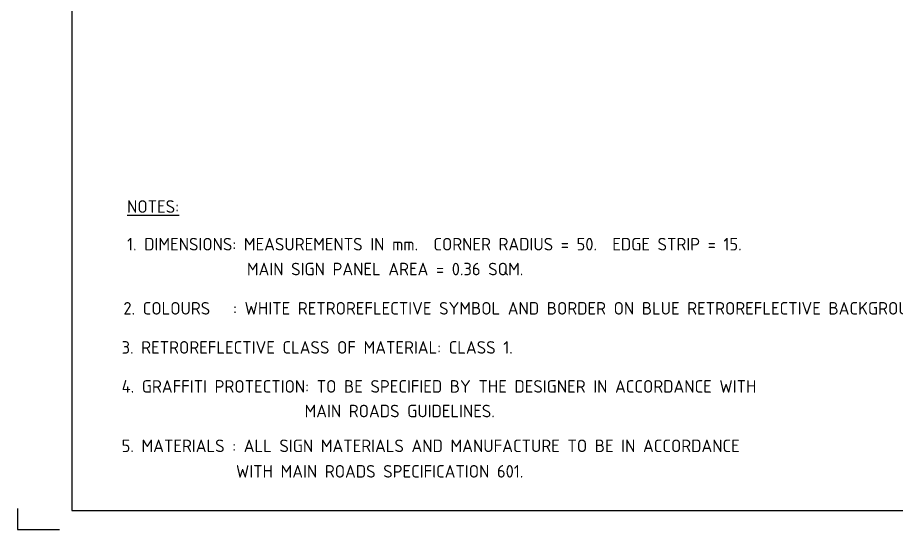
# Model space of a CAD drawing. Header units: millimetres. Extents: x 0 to 420, y 0 to 297.
# Drawn here: x 0 to 210, y 0 to 122.4 of the extents above; entities that cross this region are included whole.
import ezdxf
from ezdxf.enums import TextEntityAlignment as Align

# ---------------------------------------------------------------- set-up
doc = ezdxf.new("R2010")
doc.units = ezdxf.units.MM
for name, color, linetype in [('T25', 1, 'Continuous'), ('TBLK18', 4, 'Continuous'), ('TBLK25', 1, 'Continuous'), ('TBLK35', 3, 'Continuous'), ('TBLK50', 7, 'Continuous')]:
    doc.layers.add(name, color=color, linetype=linetype)
doc.styles.add('ISO', font='iso3098b')

# ---------------------------------------------------------------- blocks, each defined once
blk = doc.blocks.new('A3BBLK')
at = {"layer": 'TBLK25'}
for p, q in [((0, 5), (0, 0)), ((0, 0), (10, 0))]:
    blk.add_line(p, q, dxfattribs=at)
at = {"layer": 'TBLK50'}
for p, q in [((13, 292.5), (13, 4.5)), ((13, 4.5), (415.5, 4.5))]:
    blk.add_line(p, q, dxfattribs=at)
blk = doc.blocks.new('title block')
blk.add_blockref('A3BBLK', (0, 0))
at = {"layer": 'TBLK18', "style": 'ISO'}
blk.add_attdef('MR_DIRECTORATE', text='', height=1.5, dxfattribs=at).set_placement((381.5, 67.12), align=Align.CENTER)
for tag, p in [('STREET_NAME', (355.51, 61.1)), ('SUBURB_POSTCODE', (388.49, 61.1)), ('TELEPHONE_NO.', (368.31, 58.84)), ('FAX_NO.', (393.56, 58.84))]:
    blk.add_attdef(tag, p, '', height=1.5, dxfattribs=at)
at = {"layer": 'TBLK25', "style": 'ISO'}
for tag, height, p in [('MR_BRANCH', 2, (381.5, 64.2)), ('ROAD_SECTION', 1.75, (384.5, 29.16)), ('SLK', 1.75, (384.5, 26.11)), ('CHAINAGE', 1.75, (384.5, 19.21))]:
    blk.add_attdef(tag, text='', height=height, dxfattribs=at).set_placement(p, align=Align.CENTER)
for tag, p, height in [('FILE_NUMBER', (371.77, 53.24), 2.5), ('DESIGNED_/_DRAWN', (371.77, 48.49), 2), ('VERIFIED', (371.77, 43.49), 2), ('APPROVED', (371.77, 38.49), 2), ('LOCAL_AUTHORITY', (370.48, 16.73), 1.25)]:
    blk.add_attdef(tag, p, '', height=height, dxfattribs=at)
at = {"layer": 'TBLK35', "style": 'ISO', "width": 0.9}
for tag, p in [('ROAD_PROJECT&NUMBER', (384.5, 32.23)), ('DRAWING_DESCRIPTION', (384.5, 22.29))]:
    blk.add_attdef(tag, text='', height=2.5, dxfattribs=at).set_placement(p, align=Align.CENTER)
at = {"layer": 'TBLK50', "style": 'ISO'}
blk.add_attdef('DRG_NUMBER', (356.8, 6.02), '', height=5, dxfattribs=at)

msp = doc.modelspace()

# ---------------------------------------------------------------- block references
at = {"color": 1}
msp.add_blockref('title block', (0, 0), dxfattribs=at)

# ---------------------------------------------------------------- texts
at = {"layer": 'T25', "color": 3, "style": 'ISO'}
for s, p in [('%%UNOTES:', (26.16301, 75.687431)), ('1. DIMENSIONS: MEASUREMENTS IN mm.  CORNER RADIUS = 50.  EDGE STRIP = 15.', (26.16301, 66.687431)), ('MAIN SIGN PANEL AREA = 0.36 SQM.', (54.796311, 60.7427)), ('2. COLOURS   : WHITE RETROREFLECTIVE SYMBOL AND BORDER ON BLUE RETROREFLECTIVE BACKGROUND.', (25.279612, 51.355479)), ('3. RETROREFLECTIVE CLASS OF MATERIAL: CLASS 1.', (24.865348, 42.008789)), ('4. GRAFFITI PROTECTION: TO BE SPECIFIED BY THE DESIGNER IN ACCORDANCE WITH', (24.865348, 32.687796)), ('                        MAIN ROADS GUIDELINES.', (24.865348, 26.805185)), ('5. MATERIALS : ALL SIGN MATERIALS AND MANUFACTURE TO BE IN ACCORDANCE ', (24.865348, 18.484064)), ('               WITH MAIN ROADS SPECIFICATION 601.', (24.865348, 12.386569))]:
    msp.add_text(s, height=3, dxfattribs=at).set_placement(p)

doc.saveas('drawing.dxf')
